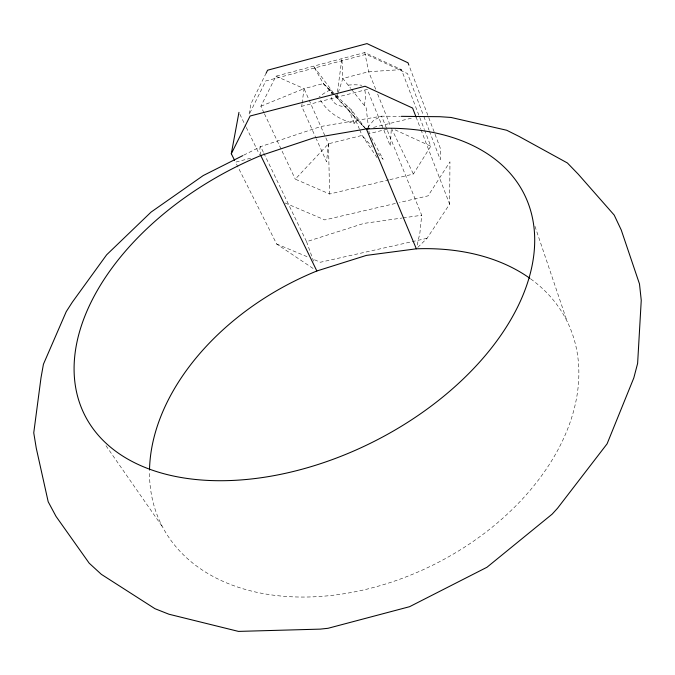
<?xml version="1.0" encoding="UTF-8"?>
<svg xmlns="http://www.w3.org/2000/svg" width="675" height="675" viewBox="0 0 675 675"><rect width="100%" height="100%" fill="white"/><g stroke="black" fill="none" stroke-linecap="round" stroke-linejoin="round"><path stroke-width="0.51" stroke-dasharray="3.38 2.53" d="M417.774 247.413L427.03 238.317L449.626 204.137L449.963 161.823L428.085 195.834L399.448 202.517M391.23 130.123L390.327 146.053L367.259 89.37L301.7 106.304L315.841 137.818M243.7 155.166L260.643 146.627L320.937 126.47L381.586 116.168L421.723 215.257L419.892 232.942L416.796 246.831M309.108 100.035L328.463 143.783L326.548 161.696L316.271 138.772M301.7 106.304L301.978 104.22M302.122 103.182L304.054 88.628L323.367 83.573L332.193 91.867L331.307 94.028M333.61 93.057L313.563 66.175L323.367 83.573L365.437 128.604L336.741 97.251L337.298 93.082M337.433 92.036L341.887 58.632L342.832 78.477L336.741 97.251L334.631 95.091M364.23 105.317L364.854 102.381A56.143 46.027 8.2 0 0 364.677 88.914M266.203 73.018L250.923 103.883L249.016 114.708L265.807 80.949L366.12 54.312L407.523 73.609L423.512 115.594M264.001 112.86L260.879 106.228L275.965 76.174L364.778 52.549L401.406 69.626L424.364 129.524M389.888 179.651L413.378 174.057L430.76 146.213L424.735 130.503M367.765 127.516L373.638 120.277L381.586 116.168L400.309 116.336M320.608 100.322A49.916 41.352 4.3 0 0 354.24 123.297L356.088 121.179M388.868 179.896L329.628 194.02L295.287 179.162L328.463 143.783L362.078 135.413L372.254 146.964M330.193 89.986L328.278 90.889A49.722 40.154 4.7 0 0 318.98 97.192M260.879 106.228L304.054 88.628L308.686 99.09M263.824 153.217L306.568 241.684L363.842 223.408L402.081 218.025M250.687 158.195L235.533 162.152L276.649 243.996L315.098 269.814M387.323 129.127L369.242 133.633L366.112 107.679L351.354 89.168M373.545 127.398L412.02 118.024M395.356 203.47L324.802 219.915L283.433 202.272M427.03 238.317L320.414 262.246L312.635 259.006M403.118 217.873L421.723 215.257M348.14 85.126L351.464 84.856A49.722 40.154 4.7 0 1 361.825 85.261M401.406 69.626L368.651 71.71L342.832 78.477L350.713 88.358M276.649 243.996L308.745 257.377M275.965 76.174L304.054 88.628M395.094 129.853L430.76 146.213M335.939 95.394L351.321 109.856L365.529 128.554M323.367 83.573L333.923 94.373M377.671 153.132L383.096 159.292L371.225 137.295M334.235 93.892L336.741 97.251M105.992 445.728L162.515 526.947M377.089 157.705L362.078 135.413L359.682 129.718M239.87 114.235L245.827 126.487M246.282 127.423L259.563 154.752M263.368 152.28L260.643 146.627L259.782 148.905L260.786 155.545M391.34 128.132L413.378 174.057M264.448 113.805L295.287 179.162M351.321 109.856L359.286 128.773M354.24 123.297L347.186 105.967A12.218 10.032 5.8 0 1 331.121 96.643M375.697 89.227L368.651 71.71L364.778 52.549M377.646 94.087L390.555 126.183M416.07 117.037L420.593 128.773M420.972 129.752L449.626 204.137M423.883 116.572L429.089 130.241M429.46 131.22L440.243 159.536L440.412 148.492L408.755 64.775M306.568 241.684L313.563 261.183M534.954 226.26L567.194 321.621M328.463 143.783L329.628 194.02M530.727 278.935A226.901 157.95 -26.8 0 1 434.995 564.047A226.901 157.95 -26.8 0 1 149.496 471.091"/><path stroke-width="1.01" d="M234.596 160.287L231.306 153.748L238.958 112.354M266.203 73.018L267.595 70.208L366.998 43.597L408.012 62.8L408.755 64.775M231.306 153.748L250.113 116.007L365.065 86.24L412.611 108.068L416.07 117.037M242.755 155.638L203.226 175.559L151.09 212.077L106.65 254.796L72.377 302.096L66.243 311.631L43.436 364.213L41.006 377.764L33.75 432.827L36.281 448.242L48.187 501.753L56.033 516.409L89.184 563.178L101.351 574.341L154.972 608.698L168.936 614.225L238.477 631.403L320.203 629.125L328.033 628.29L409.59 606.69L486.953 567.27L552.167 514.131L557.525 508.258L607.095 443.821L633.817 377.916L637.622 363.412L641.25 300.316L639.495 283.964L621.253 230.006L614.191 215.072L578.171 174.108L567.38 162.962L518.898 136.342L506.689 130.25L451.018 117.458L439.83 116.699L401.347 116.345M529.892 278.336A226.901 157.95 -26.8 0 0 416.348 248.813L366.457 129.127A245.936 153.664 -26.7 0 1 488.86 351.245A245.936 153.664 -26.7 0 1 109.283 446.133A245.936 153.664 -26.7 0 1 260.786 155.545L313.58 137.962L369.495 128.385M149.512 470.045A226.901 157.95 -26.8 0 1 316.845 270.987L366.407 255.395L416.348 248.813M260.786 155.545L316.845 270.987"/></g></svg>
